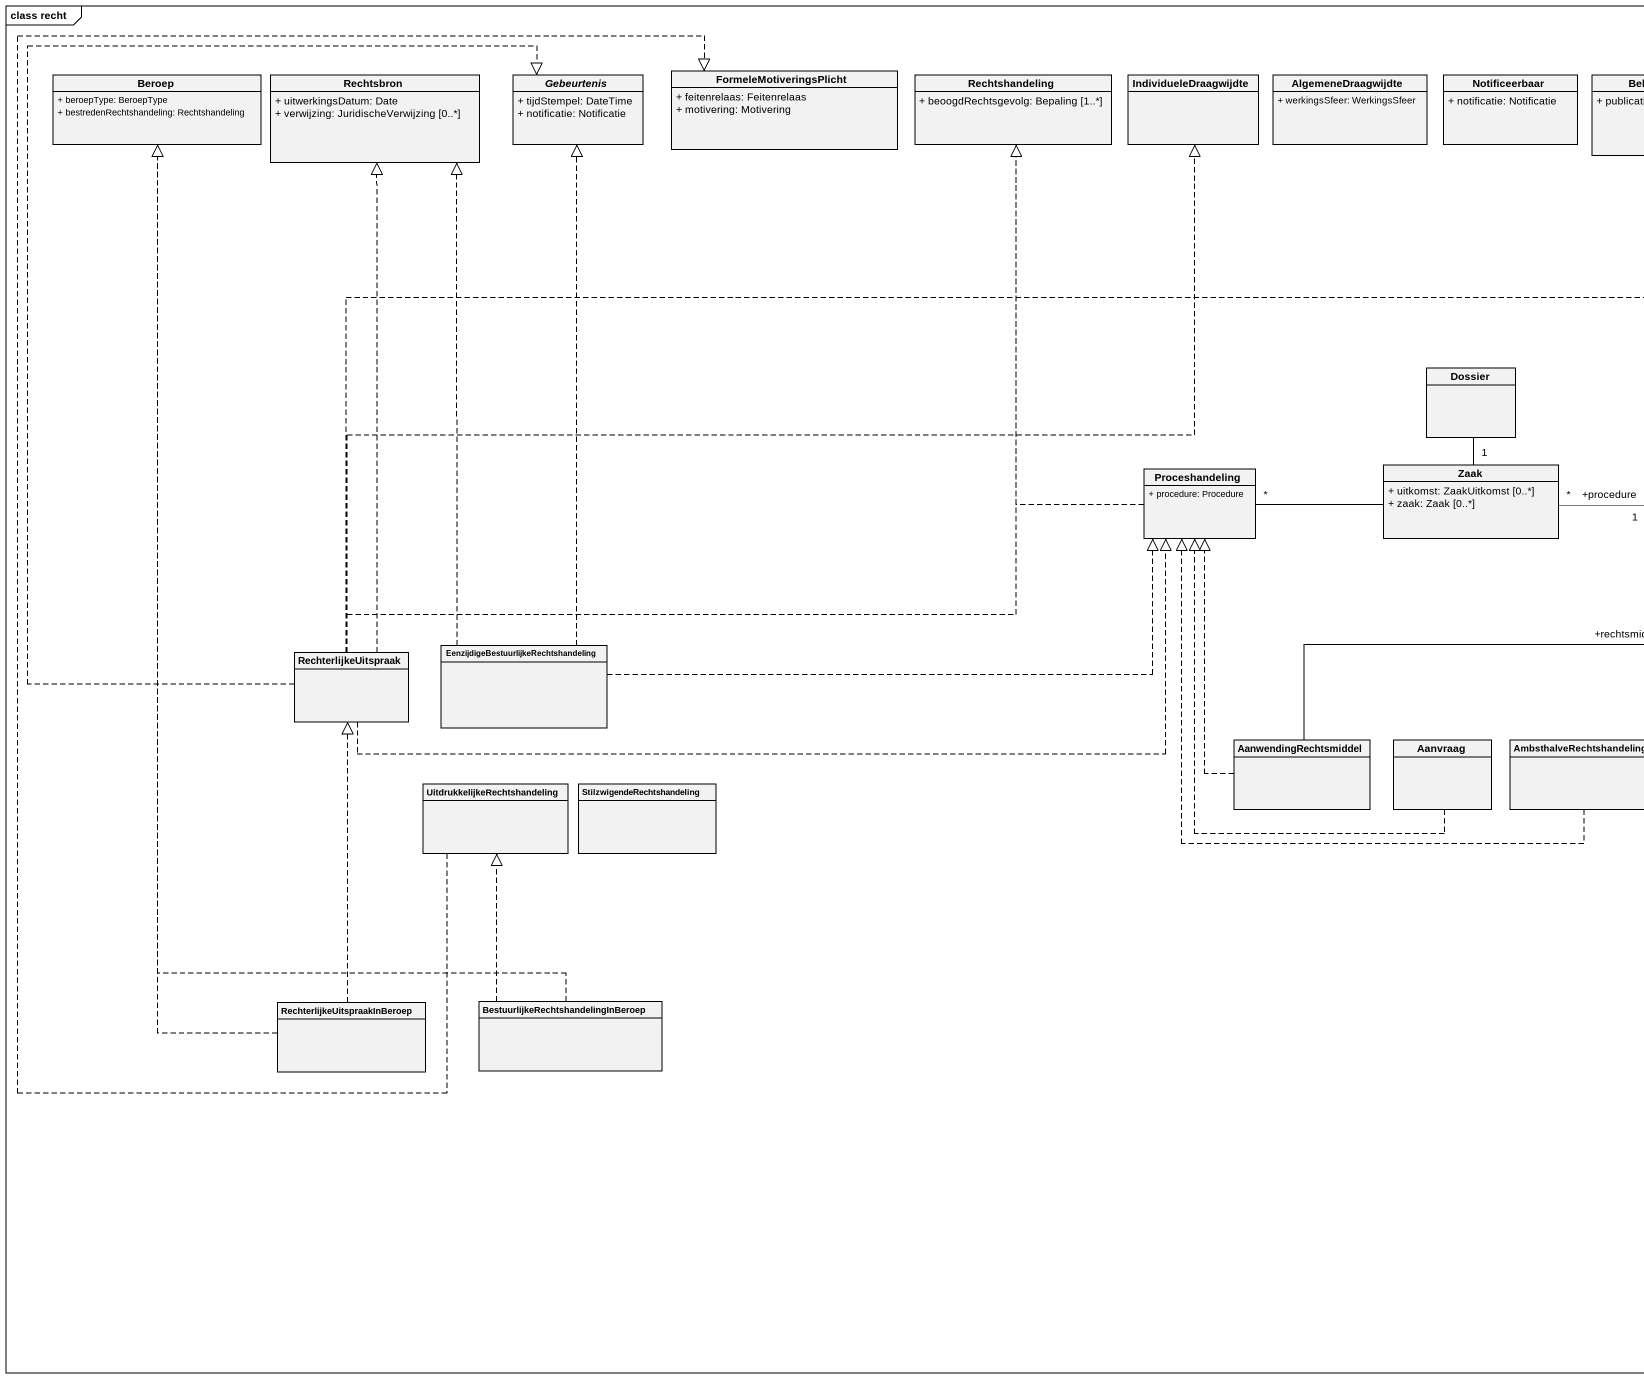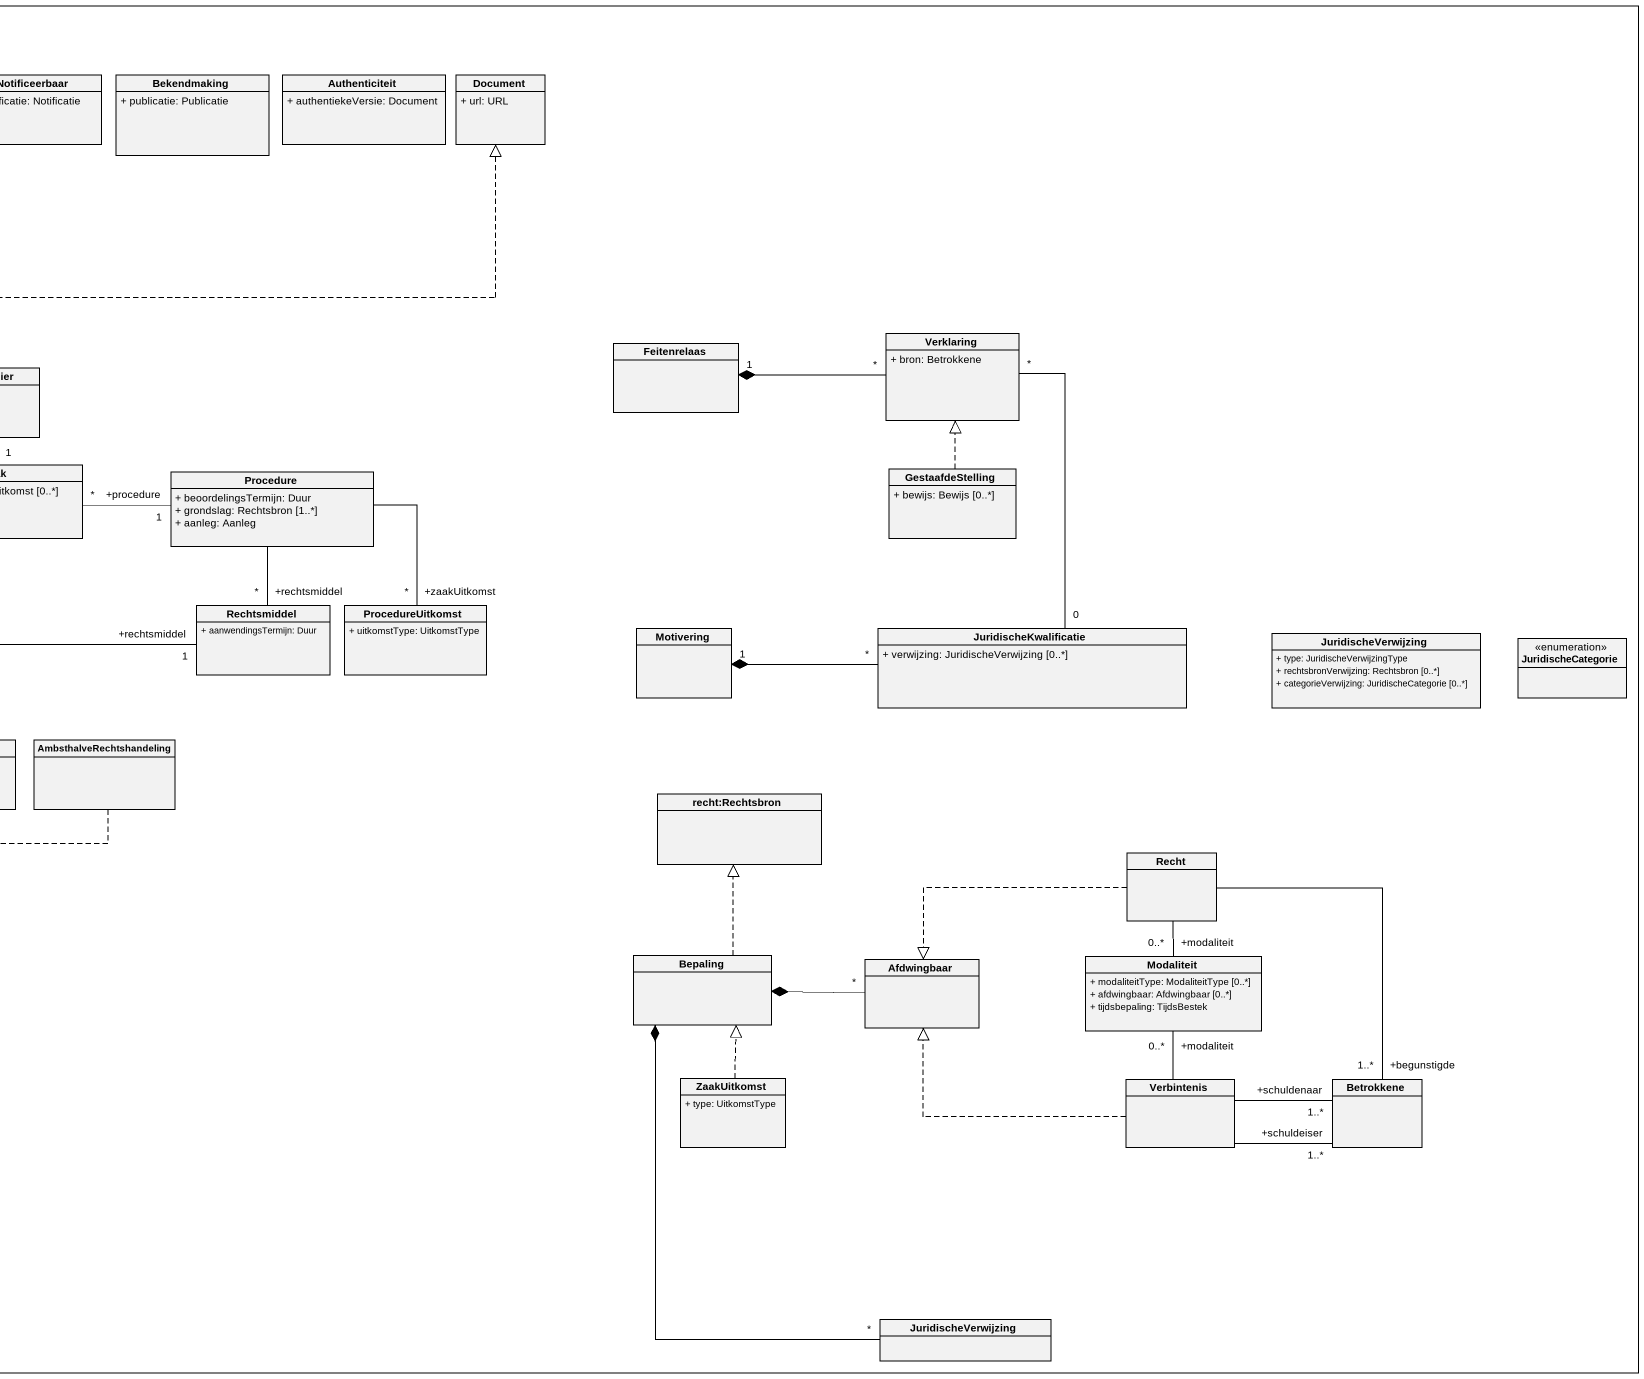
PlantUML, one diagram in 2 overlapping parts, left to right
@startuml
mainframe class recht
hide circle
hide empty members
skinparam classAttributeIconSize 0
class Beroep {
  + beroepType: BeroepType
  + bestredenRechtshandeling: Rechtshandeling
}
class Rechtsbron {
  + uitwerkingsDatum: Date
  + verwijzing: JuridischeVerwijzing [0..*]
}
abstract class Gebeurtenis {
  + tijdStempel: DateTime
  + notificatie: Notificatie
}
class FormeleMotiveringsPlicht {
  + feitenrelaas: Feitenrelaas
  + motivering: Motivering
}
class Rechtshandeling {
  + beoogdRechtsgevolg: Bepaling [1..*]
}
class IndividueleDraagwijdte
class AlgemeneDraagwijdte {
  + werkingsSfeer: WerkingsSfeer
}
class Notificeerbaar {
  + notificatie: Notificatie
}
class Bekendmaking {
  + publicatie: Publicatie
}
class Authenticiteit {
  + authentiekeVersie: Document
}
class Document {
  + url: URL
}
class Feitenrelaas
class Verklaring {
  + bron: Betrokkene
}
class Dossier
class Proceshandeling {
  + procedure: Procedure
}
class Zaak {
  + uitkomst: ZaakUitkomst [0..*]
  + zaak: Zaak [0..*]
}
class Procedure {
  + beoordelingsTermijn: Duur
  + grondslag: Rechtsbron [1..*]
  + aanleg: Aanleg
}
class GestaafdeStelling {
  + bewijs: Bewijs [0..*]
}
class Rechtsmiddel {
  + aanwendingsTermijn: Duur
}
class ProcedureUitkomst {
  + uitkomstType: UitkomstType
}
class RechterlijkeUitspraak
class "EenzijdigeBestuurlijkeRechtshandeling" as EenzijdigeBestuurlijkeRechts
class Motivering
class JuridischeKwalificatie {
  + verwijzing: JuridischeVerwijzing [0..*]
}
class JuridischeVerwijzing {
  + type: JuridischeVerwijzingType
  + rechtsbronVerwijzing: Rechtsbron [0..*]
  + categorieVerwijzing: JuridischeCategorie [0..*]
}
enum JuridischeCategorie
class AanwendingRechtsmiddel
class Aanvraag
class AmbsthalveRechtshandeling
class "UitdrukkelijkeRechtshandeling" as UitdrukkelijkeRechtshandelin
class StilzwigendeRechtshandeling
class "recht:Rechtsbron" as recht_Rechtsbron
class Recht
class Bepaling
class Afdwingbaar
class Modaliteit {
  + modaliteitType: ModaliteitType [0..*]
  + afdwingbaar: Afdwingbaar [0..*]
  + tijdsbepaling: TijdsBestek
}
class "RechterlijkeUitspraakInBeroep" as RechterlijkeUitspraakInBeroe
class "BestuurlijkeRechtshandelingInBeroep" as BestuurlijkeRechtshandelingI
class ZaakUitkomst {
  + type: UitkomstType
}
class Verbintenis
class Betrokkene
class "JuridischeVerwijzing" as JuridischeVerwijzing_2
Feitenrelaas "1" *-right- "*" Verklaring
Proceshandeling .up.|> Rechtshandeling
Zaak -up- "1" Dossier
Zaak -left- "*" Proceshandeling
Zaak "*" -right- "+procedure\n1" Procedure
Procedure -- "+rechtsmiddel\n*" Rechtsmiddel
Procedure -- "+zaakUitkomst\n*" ProcedureUitkomst
GestaafdeStelling .up.|> Verklaring
RechterlijkeUitspraak .up.|> Rechtsbron
RechterlijkeUitspraak .up.|> Gebeurtenis
RechterlijkeUitspraak .up.|> Rechtshandeling
RechterlijkeUitspraak .up.|> IndividueleDraagwijdte
RechterlijkeUitspraak .right.|> Document
RechterlijkeUitspraak .right.|> Proceshandeling
EenzijdigeBestuurlijkeRechts .up.|> Rechtsbron
EenzijdigeBestuurlijkeRechts .up.|> Gebeurtenis
EenzijdigeBestuurlijkeRechts .right.|> Proceshandeling
Motivering "1" *-right- "*" JuridischeKwalificatie
JuridischeKwalificatie "0" -up- "*" Verklaring
AanwendingRechtsmiddel .up.|> Proceshandeling
AanwendingRechtsmiddel -right- "+rechtsmiddel\n1" Rechtsmiddel
Aanvraag .up.|> Proceshandeling
AmbsthalveRechtshandeling .up.|> Proceshandeling
UitdrukkelijkeRechtshandelin .up.|> FormeleMotiveringsPlicht
Recht .left.|> Afdwingbaar
Recht -- "+modaliteit\n0..*" Modaliteit
Recht -- "+begunstigde\n1..*" Betrokkene
Bepaling .up.|> recht_Rechtsbron
Bepaling *-right- "*" Afdwingbaar
Bepaling *-- "*" JuridischeVerwijzing_2
RechterlijkeUitspraakInBeroe .up.|> Beroep
RechterlijkeUitspraakInBeroe .up.|> RechterlijkeUitspraak
BestuurlijkeRechtshandelingI .up.|> Beroep
BestuurlijkeRechtshandelingI .up.|> UitdrukkelijkeRechtshandelin
ZaakUitkomst .up.|> Bepaling
Verbintenis .left.|> Afdwingbaar
Verbintenis -up- "+modaliteit\n0..*" Modaliteit
Verbintenis -right- "+schuldeiser\n1..*" Betrokkene
Verbintenis -right- "+schuldenaar\n1..*" Betrokkene
@enduml
